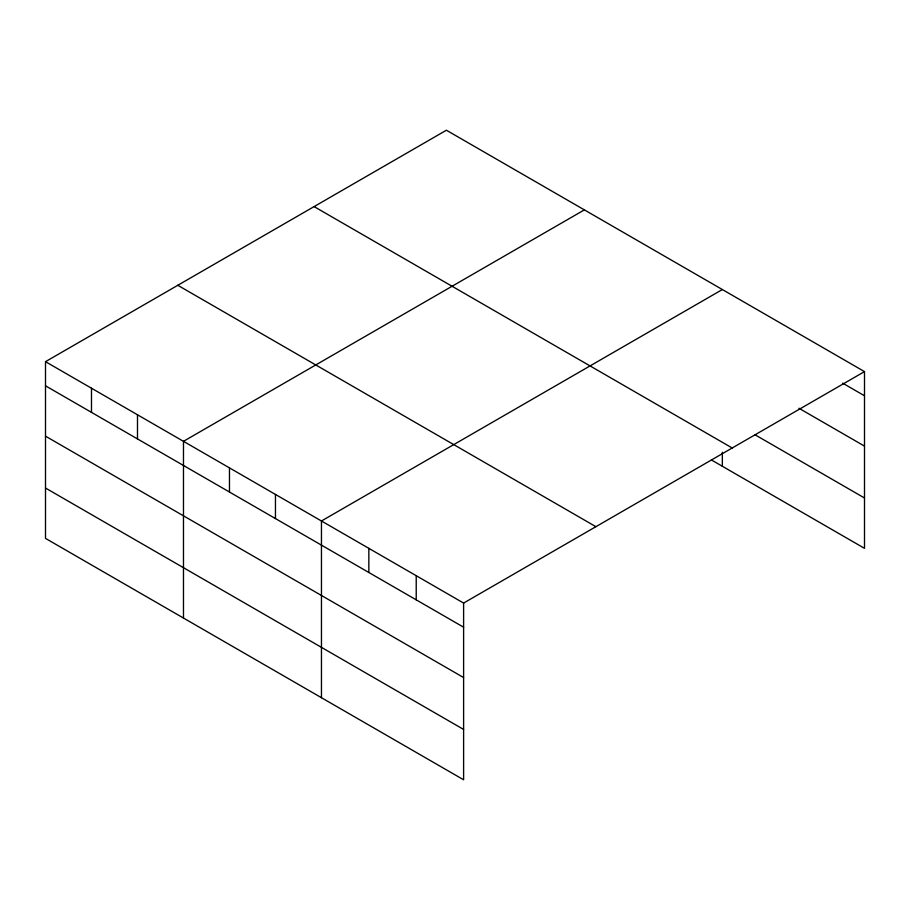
<?xml version="1.0" encoding="UTF-8"?>
<svg xmlns="http://www.w3.org/2000/svg" width="910" height="910" viewBox="0 0 910 910"><rect width="100%" height="100%" fill="white"/><g stroke="black" fill="none" stroke-linecap="round" stroke-linejoin="round"><path stroke-width="1.36" d="M463.611 677.552L463.611 603.068L45.5 361.668L45.5 538.39L463.611 779.779L463.611 677.552L45.5 436.163M45.5 361.668L446.389 130.221L864.5 371.61L864.5 548.332L711.449 459.971M584.368 209.88L183.479 441.327L183.479 618.049M722.347 289.539L321.458 520.986L321.458 697.708M463.611 603.068L864.5 371.61M842.626 383.133L864.5 395.759M798.889 408.226L864.5 446.105M755.152 434.843L864.5 497.986M314.098 206.593L732.209 447.993M177.791 285.285L595.902 526.685M45.5 385.817L463.611 627.206M45.5 488.033L463.611 729.433M722.347 452.27L722.347 466.261M416.223 575.712L416.223 599.849M368.846 548.343L368.846 572.492M275.457 494.437L275.457 518.575M229.468 467.888L229.468 492.026M137.49 414.778L137.49 438.916M91.489 388.217L91.489 412.366"/></g></svg>
